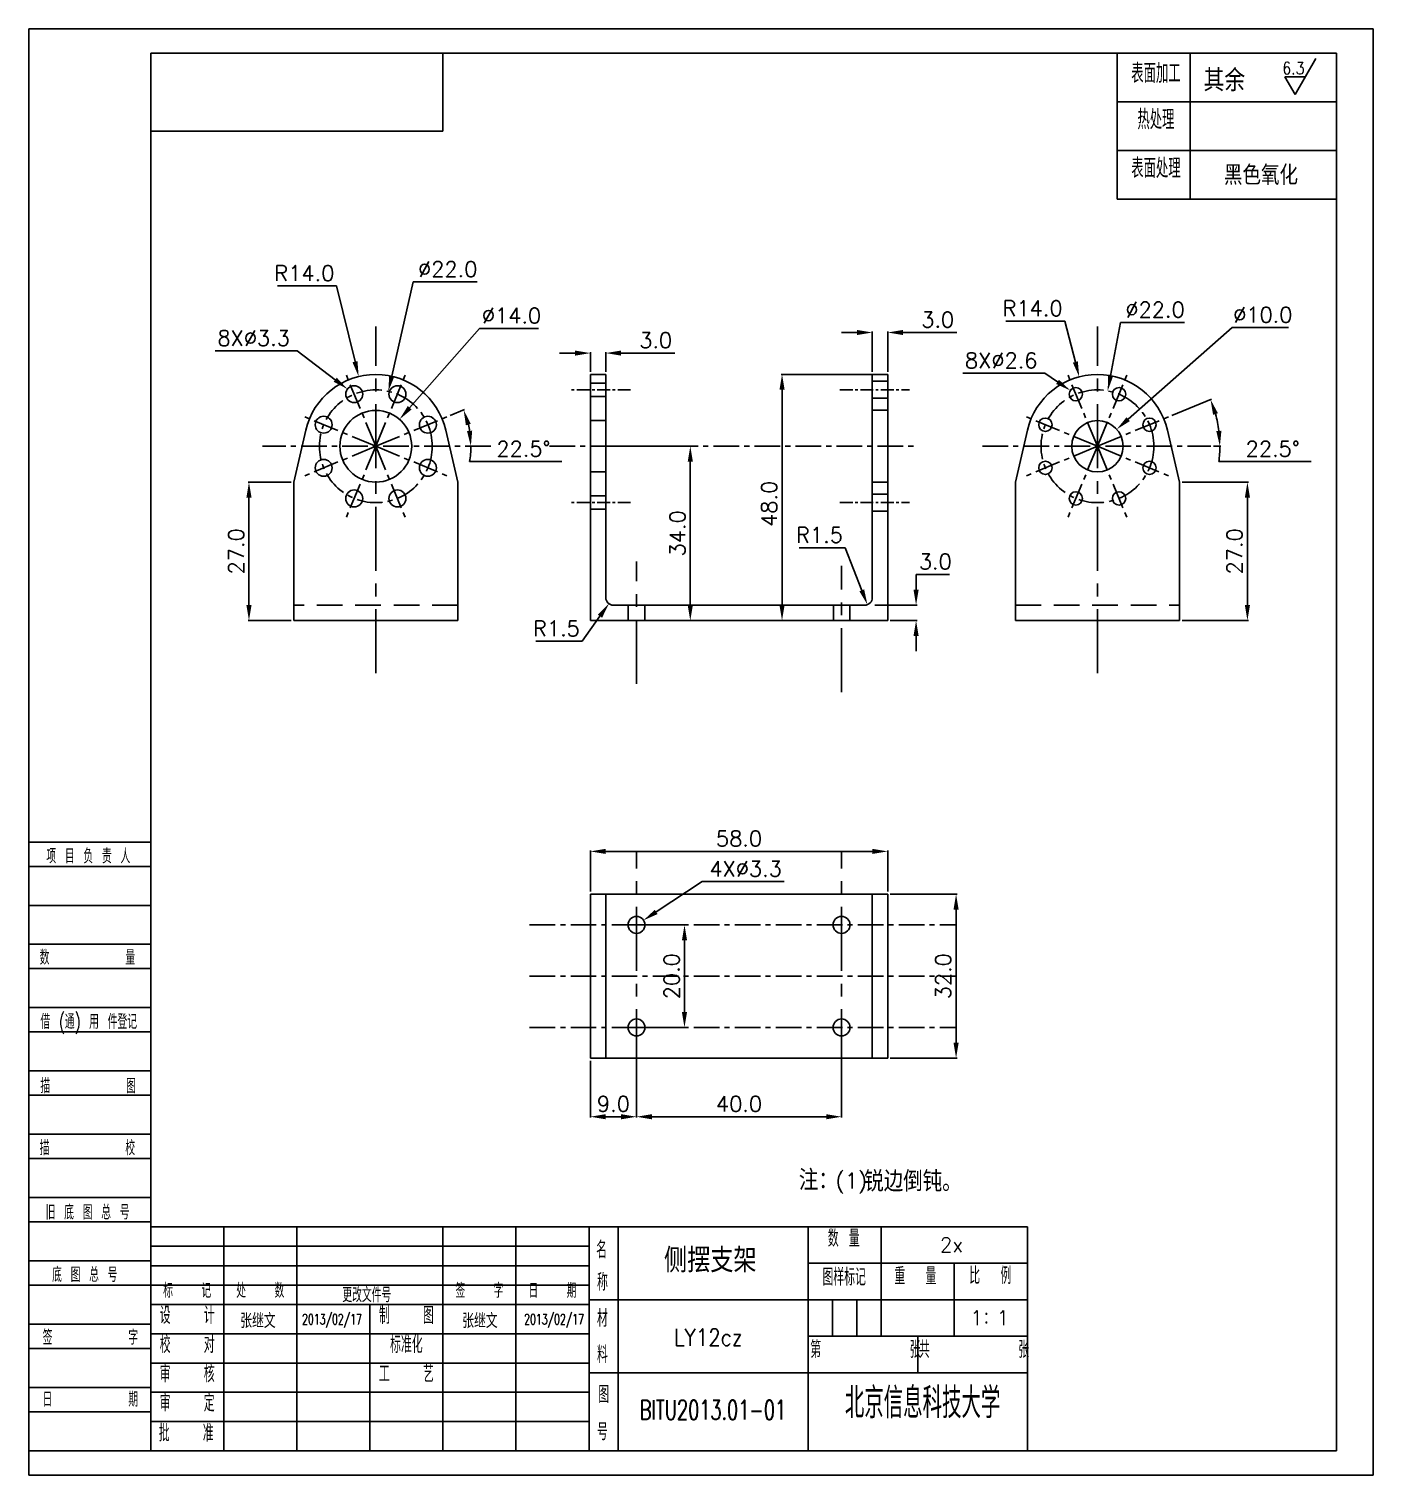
# Model space of a CAD drawing. Extents: x 2854 to 5858, y -1165 to 723.
# Drawn here: x 3763.9 to 4026.1, y -1165.2 to -883 of the extents above; entities that cross this region are included whole.
import ezdxf
from ezdxf.enums import TextEntityAlignment as Align

# ---------------------------------------------------------------- set-up
doc = ezdxf.new("R2010")
doc.units = 0
doc.header["$MEASUREMENT"] = 0
doc.linetypes.add('PF_CENTER', pattern=[2, 1.25, -0.25, 0.25, -0.25])
doc.linetypes.add('PF_DASHED', pattern=[0.75, 0.5, -0.25])
doc.layers.get('0').update_dxf_attribs({"linetype": 'CONTINUOUS'})
doc.layers.get('DEFPOINTS').update_dxf_attribs({"linetype": 'CONTINUOUS'})
for name, color, linetype in [('1', 1, 'CONTINUOUS'), ('SMPEN_CENTER', 4, 'PF_CENTER'), ('SMPEN_DASHED', 2, 'PF_DASHED'), ('SMPEN_DIM', 3, 'CONTINUOUS'), ('SMPEN_HATCH', 6, 'CONTINUOUS'), ('SMPEN_TEXT', 6, 'CONTINUOUS'), ('SMPEN_THICK', 7, 'CONTINUOUS')]:
    doc.layers.add(name, color=color, linetype=linetype)
doc.styles.get("Standard").update_dxf_attribs({"font": 'txt.shx', "bigfont": 'hshztxt.shx'})
doc.styles.add('STYLE1', font='complex.shx', dxfattribs={"bigfont": 'hzdx.shx'})
doc.dimstyles.get("Standard").update_dxf_attribs({"dimtxt": 3, "dimasz": 3, "dimexe": 0.18, "dimexo": 0.5, "dimgap": 1, "dimtad": 1, "dimtoh": 1, "dimdec": 1, "dimzin": 0, "dimdsep": 46, "dimtxsty": 'Standard', "dimcen": 0, "dimadec": 1, "dimazin": 0, "dimtfac": 1, "dimtdec": 1, "dimtofl": 0, "dimtmove": 0, "dimatfit": 3, "dimfxl": 0, "dimtolj": 1, "dimtzin": 0, "dimarcsym": 0})
doc.dimstyles.new('STANDARD$0', dxfattribs={"dimtxt": 3, "dimasz": 3, "dimexe": 0.18, "dimexo": 0.5, "dimgap": 1, "dimtad": 1, "dimtoh": 1, "dimdec": 1, "dimzin": 0, "dimdsep": 46, "dimtxsty": 'Standard', "dimcen": 0, "dimadec": 1, "dimazin": 0, "dimtfac": 1, "dimtdec": 1, "dimtofl": 0, "dimtmove": 0, "dimatfit": 3, "dimfxl": 0, "dimtolj": 1, "dimtzin": 0, "dimarcsym": 0})

# ---------------------------------------------------------------- blocks, each defined once
blk = doc.blocks.new('ADDBOX')
for p, q in [((0, 125), (0, 0)), ((0, 125), (25, 125)), ((25, 0), (25, 125))]:
    blk.add_line(p, q)
at = {"color": 1}
for p, q in [((0, 120), (25, 120)), ((0, 99), (25, 99)), ((0, 86), (25, 86)), ((0, 73), (25, 73)), ((0, 60), (25, 60)), ((0, 47), (25, 47)), ((0, 21), (25, 21)), ((0, 8), (25, 8))]:
    blk.add_line(p, q, dxfattribs=at)
for points in [[(0, 112), (25, 112)], [(0, 34), (25, 34)]]:
    blk.add_lwpolyline(points, dxfattribs=at)
for points in [[(0, 104), (25, 104)], [(0, 91), (25, 91)], [(0, 78), (25, 78)], [(0, 65), (25, 65)], [(0, 52), (25, 52)], [(0, 39), (25, 39)], [(0, 26), (25, 26)], [(0, 13), (25, 13)], [(0, 0), (25, 0)]]:
    blk.add_lwpolyline(points)
at = {"color": 1, "width": 0.67}
for s, p in [('项 目 负 责 人', (3.58, 120.61)), ('数        量', (2.2, 99.8)), ('借 (通) 用 件登记', (2.35, 86.62)), ('描        图', (2.35, 73.41)), ('描        校', (2.2, 60.68)), ('旧 底 图 总 号', (3.43, 47.48)), (' 底 图 总 号', (2.97, 34.66)), ('签        字', (2.82, 21.77)), ('日        期', (2.82, 9.04))]:
    blk.add_text(s, height=3, dxfattribs=at).set_placement(p)
at = {"color": 1, "ltscale": 20, "width": 0.67}
blk.add_attdef('PRJMANAGER', text='', height=3.5, dxfattribs=at).set_placement((1.5, 113), align=Align.BOTTOM_LEFT)
at = {"color": 1, "width": 0.67}
for tag, p in [('NUM', (1.5, 92)), ('DRAFTER', (1.5, 66)), ('DVERI', (1.5, 53)), ('OLDDRAWNO', (1.5, 40)), ('DRAWNO', (1.5, 27)), ('SIGNER', (1.5, 14)), ('DATE', (1.5, 1))]:
    blk.add_attdef(tag, text='', height=3.5, dxfattribs=at).set_placement(p, align=Align.BOTTOM_LEFT)
blk = doc.blocks.new('ADDBOX3')
at = {"layer": 'SMPEN_THICK', "ltscale": 8}
for p, q in [((-45, -30), (-45, 0)), ((-30, 0), (-30, -30)), ((-45, -10), (0, -10)), ((-45, -20), (0, -20)), ((0, -30), (-45, -30))]:
    blk.add_line(p, q, dxfattribs=at)
at = {"layer": 'SMPEN_TEXT', "ltscale": 8, "width": 0.667}
for s, p in [('表面加工', (-37.05, -7.32)), ('热处理', (-37.05, -16.82)), ('表面处理', (-37.05, -26.82))]:
    blk.add_text(s, height=4, dxfattribs=at).set_placement(p, align=Align.BOTTOM_CENTER)
at = {"layer": 'SMPEN_TEXT', "ltscale": 8}
for tag, p in [('HEATTREATMENT', (-15.54, -17.14)), ('SURFACETREATMENT', (-13.33, -26.97))]:
    blk.add_attdef(tag, text='', height=3.5, dxfattribs=at).set_placement(p, align=Align.BOTTOM_CENTER)
blk = doc.blocks.new('*D257')
at = {"layer": 'DEFPOINTS', "color": 0, "ltscale": 10}
for p in [(3931.46, -950.41), (3910.85, -998.43), (3931.46, -998.43)]:
    blk.add_point(p, dxfattribs=at)
at = {"layer": 'SMPEN_DIM', "color": 0, "lineweight": -2, "ltscale": 10}
for p, q in [((3930.96, -950.41), (3910.67, -950.41)), ((3910.85, -953.41), (3910.85, -995.43)), ((3930.96, -998.43), (3910.67, -998.43))]:
    blk.add_line(p, q, dxfattribs=at)
at = {"layer": 'SMPEN_DIM', "color": 0, "ltscale": 10}
for points in [[(3910.35, -953.41), (3911.35, -953.41), (3910.85, -950.41)], [(3910.35, -995.43), (3911.35, -995.43), (3910.85, -998.43)]]:
    blk.add_solid(points, dxfattribs=at)
at = {"layer": 'SMPEN_DIM', "color": 0, "ltscale": 10, "insert": (3908.35, -975.66), "char_height": 3, "attachment_point": 5, "rotation": 90}
blk.add_mtext('\\A1;48.0', dxfattribs=at)
blk = doc.blocks.new('*D258')
at = {"layer": 'DEFPOINTS', "color": 0, "ltscale": 10}
for p in [(3988.37, -971.43), (3988.37, -998.43), (4001.63, -998.43)]:
    blk.add_point(p, dxfattribs=at)
at = {"layer": 'SMPEN_DIM', "color": 0, "lineweight": -2, "ltscale": 10}
for p, q in [((3988.87, -971.43), (4001.81, -971.43)), ((4001.63, -974.43), (4001.63, -995.43)), ((3988.87, -998.43), (4001.81, -998.43))]:
    blk.add_line(p, q, dxfattribs=at)
at = {"layer": 'SMPEN_DIM', "color": 0, "ltscale": 10}
for points in [[(4001.13, -974.43), (4002.13, -974.43), (4001.63, -971.43)], [(4001.13, -995.43), (4002.13, -995.43), (4001.63, -998.43)]]:
    blk.add_solid(points, dxfattribs=at)
at = {"layer": 'SMPEN_DIM', "color": 0, "ltscale": 10, "insert": (3999.13, -984.93), "char_height": 3, "attachment_point": 5, "rotation": 90}
blk.add_mtext('\\A1;27.0', dxfattribs=at)
blk = doc.blocks.new('*D259')
at = {"layer": 'DEFPOINTS', "color": 0, "ltscale": 10}
for p in [(3976.12, -961.13), (3968.62, -967.74)]:
    blk.add_point(p, dxfattribs=at)
at = {"layer": 'SMPEN_DIM', "color": 0, "lineweight": -2, "ltscale": 10}
for p, q in [((3998.63, -941.28), (3978.37, -959.14)), ((4009.63, -941.28), (3998.63, -941.28))]:
    blk.add_line(p, q, dxfattribs=at)
at = {"layer": 'SMPEN_DIM', "color": 0, "ltscale": 10}
blk.add_solid([(3978.04, -958.77), (3978.7, -959.52), (3976.12, -961.13)], dxfattribs=at)
at = {"layer": 'SMPEN_DIM', "color": 0, "ltscale": 10, "insert": (4004.63, -938.78), "char_height": 3, "attachment_point": 5}
blk.add_mtext('\\A1;∅10.0', dxfattribs=at)
blk = doc.blocks.new('*D260')
at = {"layer": 'DEFPOINTS', "color": 0, "ltscale": 10}
for p in [(3986.4, -958.62), (3995.43, -958.25), (3949.93, -964.43), (3972.37, -964.43), (3994.5, -964.43)]:
    blk.add_point(p, dxfattribs=at)
at = {"layer": 'SMPEN_DIM', "color": 0, "lineweight": -2, "ltscale": 10}
for p, q in [((3986.87, -958.43), (3994.6, -955.23)), ((3995, -964.43), (3996.43, -964.43)), ((3996.06, -967.43), (4014.06, -967.43))]:
    blk.add_line(p, q, dxfattribs=at)
for start, end in [(7.2037, 15.2963), (352.7963, 0)]:
    blk.add_arc((3972.37, -964.43), 23.88, start, end, dxfattribs=at)
at = {"layer": 'SMPEN_DIM', "color": 0, "ltscale": 10}
for points in [[(3994.93, -958.3), (3995.87, -957.97), (3994.43, -955.3)], [(3996.56, -961.41), (3995.56, -961.47), (3996.25, -964.43)]]:
    blk.add_solid(points, dxfattribs=at)
at = {"layer": 'SMPEN_DIM', "color": 0, "ltscale": 10, "insert": (4006.56, -964.93), "char_height": 3, "attachment_point": 5}
blk.add_mtext('\\A1;22.5°', dxfattribs=at)
blk = doc.blocks.new('*D261')
at = {"layer": 'DEFPOINTS', "color": 0, "ltscale": 10}
for p in [(3974.38, -953.62), (3970.36, -975.25)]:
    blk.add_point(p, dxfattribs=at)
at = {"layer": 'SMPEN_DIM', "color": 0, "lineweight": -2, "ltscale": 10}
for p, q in [((3976.86, -940.28), (3974.93, -950.67)), ((3989.36, -940.28), (3976.86, -940.28))]:
    blk.add_line(p, q, dxfattribs=at)
at = {"layer": 'SMPEN_DIM', "color": 0, "ltscale": 10}
blk.add_solid([(3974.44, -950.58), (3975.42, -950.76), (3974.38, -953.62)], dxfattribs=at)
at = {"layer": 'SMPEN_DIM', "color": 0, "ltscale": 10, "insert": (3983.61, -937.78), "char_height": 3, "attachment_point": 5}
blk.add_mtext('\\A1;∅22.0', dxfattribs=at)
blk = doc.blocks.new('*D262')
at = {"layer": 'DEFPOINTS', "color": 0, "ltscale": 10}
for p in [(3836.23, -959.18), (3826.98, -969.69)]:
    blk.add_point(p, dxfattribs=at)
at = {"layer": 'SMPEN_DIM', "color": 0, "lineweight": -2, "ltscale": 10}
for p, q in [((3851.83, -941.44), (3838.21, -956.92)), ((3863.33, -941.44), (3851.83, -941.44))]:
    blk.add_line(p, q, dxfattribs=at)
at = {"layer": 'SMPEN_DIM', "color": 0, "ltscale": 10}
blk.add_solid([(3837.84, -956.59), (3838.59, -957.25), (3836.23, -959.18)], dxfattribs=at)
at = {"layer": 'SMPEN_DIM', "color": 0, "ltscale": 10, "insert": (3858.08, -938.94), "char_height": 3, "attachment_point": 5}
blk.add_mtext('\\A1;∅14.0', dxfattribs=at)
blk = doc.blocks.new('*D263')
at = {"layer": 'DEFPOINTS', "color": 0, "ltscale": 10}
for p in [(3826.08, -953.27), (3828.71, -955.27)]:
    blk.add_point(p, dxfattribs=at)
at = {"layer": 'SMPEN_DIM', "color": 0, "lineweight": -2, "ltscale": 10}
for p, q in [((3800.29, -945.82), (3816.29, -945.82)), ((3816.29, -945.82), (3823.7, -951.46))]:
    blk.add_line(p, q, dxfattribs=at)
at = {"layer": 'SMPEN_DIM', "color": 0, "ltscale": 10}
blk.add_solid([(3824, -951.06), (3823.39, -951.85), (3826.08, -953.27)], dxfattribs=at)
at = {"layer": 'SMPEN_DIM', "color": 0, "ltscale": 10, "insert": (3807.79, -943.32), "char_height": 3, "attachment_point": 5}
blk.add_mtext('\\A1;8X%%c3.3', dxfattribs=at)
blk = doc.blocks.new('*D264')
at = {"layer": 'DEFPOINTS', "color": 0, "ltscale": 10}
for p in [(3834.05, -953.71), (3829.17, -975.16)]:
    blk.add_point(p, dxfattribs=at)
at = {"layer": 'SMPEN_DIM', "color": 0, "lineweight": -2, "ltscale": 10}
for p, q in [((3838.89, -932.37), (3834.71, -950.78)), ((3851.39, -932.37), (3838.89, -932.37))]:
    blk.add_line(p, q, dxfattribs=at)
at = {"layer": 'SMPEN_DIM', "color": 0, "ltscale": 10}
blk.add_solid([(3834.22, -950.67), (3835.2, -950.89), (3834.05, -953.71)], dxfattribs=at)
at = {"layer": 'SMPEN_DIM', "color": 0, "ltscale": 10, "insert": (3845.64, -929.87), "char_height": 3, "attachment_point": 5}
blk.add_mtext('\\A1;∅22.0', dxfattribs=at)
blk = doc.blocks.new('*D265')
at = {"layer": 'DEFPOINTS', "color": 0, "ltscale": 10}
for p in [(3876.46, -964.41), (3883.06, -998.43), (3892.95, -998.43)]:
    blk.add_point(p, dxfattribs=at)
at = {"layer": 'SMPEN_DIM', "color": 0, "lineweight": -2, "ltscale": 10}
for p, q in [((3876.96, -964.41), (3893.13, -964.41)), ((3892.95, -967.41), (3892.95, -995.43)), ((3883.56, -998.43), (3893.13, -998.43))]:
    blk.add_line(p, q, dxfattribs=at)
at = {"layer": 'SMPEN_DIM', "color": 0, "ltscale": 10}
for points in [[(3892.45, -967.41), (3893.45, -967.41), (3892.95, -964.41)], [(3892.45, -995.43), (3893.45, -995.43), (3892.95, -998.43)]]:
    blk.add_solid(points, dxfattribs=at)
at = {"layer": 'SMPEN_DIM', "color": 0, "ltscale": 10, "insert": (3890.45, -981.42), "char_height": 3, "attachment_point": 5, "rotation": 90}
blk.add_mtext('\\A1;34.0', dxfattribs=at)
blk = doc.blocks.new('*D266')
at = {"layer": 'DEFPOINTS', "color": 0, "ltscale": 10}
for p in [(3845.64, -958.62), (3849.52, -959.63), (3809.48, -964.43), (3831.61, -964.43), (3854.04, -964.43)]:
    blk.add_point(p, dxfattribs=at)
at = {"layer": 'SMPEN_DIM', "color": 0, "lineweight": -2, "ltscale": 10}
for p, q in [((3846.1, -958.43), (3848.91, -957.27)), ((3849.91, -967.42), (3867.91, -967.42))]:
    blk.add_line(p, q, dxfattribs=at)
for start, end in [(9.2792, 13.2208), (350.7208, 0)]:
    blk.add_arc((3831.61, -964.43), 18.54, start, end, dxfattribs=at)
at = {"layer": 'SMPEN_DIM', "color": 0, "ltscale": 10}
for points in [[(3849.18, -960.35), (3850.14, -960.04), (3848.74, -957.34)], [(3850.41, -961.4), (3849.41, -961.48), (3850.15, -964.43)]]:
    blk.add_solid(points, dxfattribs=at)
at = {"layer": 'SMPEN_DIM', "color": 0, "ltscale": 10, "insert": (3860.41, -964.92), "char_height": 3, "attachment_point": 5}
blk.add_mtext('\\A1;22.5°', dxfattribs=at)
blk = doc.blocks.new('*D267')
at = {"layer": 'DEFPOINTS', "color": 0, "ltscale": 10}
for p in [(3876.46, -946.25), (3873.46, -950.41), (3876.46, -950.41)]:
    blk.add_point(p, dxfattribs=at)
at = {"layer": 'SMPEN_DIM', "color": 0, "lineweight": -2, "ltscale": 10}
for p, q in [((3870.46, -946.25), (3867.46, -946.25)), ((3873.46, -949.91), (3873.46, -946.07)), ((3876.46, -949.91), (3876.46, -946.07)), ((3879.46, -946.25), (3889.96, -946.25))]:
    blk.add_line(p, q, dxfattribs=at)
at = {"layer": 'SMPEN_DIM', "color": 0, "ltscale": 10}
for points in [[(3870.46, -945.75), (3870.46, -946.75), (3873.46, -946.25)], [(3879.46, -945.75), (3879.46, -946.75), (3876.46, -946.25)]]:
    blk.add_solid(points, dxfattribs=at)
at = {"layer": 'SMPEN_DIM', "color": 0, "ltscale": 10, "insert": (3886.21, -943.75), "char_height": 3, "attachment_point": 5}
blk.add_mtext('\\A1;3.0', dxfattribs=at)
blk = doc.blocks.new('*D268')
at = {"layer": 'DEFPOINTS', "color": 0, "ltscale": 10}
for p in [(3931.46, -942.23), (3928.46, -950.41), (3931.46, -950.41)]:
    blk.add_point(p, dxfattribs=at)
at = {"layer": 'SMPEN_DIM', "color": 0, "lineweight": -2, "ltscale": 10}
for p, q in [((3925.46, -942.23), (3922.46, -942.23)), ((3928.46, -949.91), (3928.46, -942.05)), ((3931.46, -949.91), (3931.46, -942.05)), ((3934.46, -942.23), (3944.96, -942.23))]:
    blk.add_line(p, q, dxfattribs=at)
at = {"layer": 'SMPEN_DIM', "color": 0, "ltscale": 10}
for points in [[(3925.46, -941.73), (3925.46, -942.73), (3928.46, -942.23)], [(3934.46, -941.73), (3934.46, -942.73), (3931.46, -942.23)]]:
    blk.add_solid(points, dxfattribs=at)
at = {"layer": 'SMPEN_DIM', "color": 0, "ltscale": 10, "insert": (3941.21, -939.73), "char_height": 3, "attachment_point": 5}
blk.add_mtext('\\A1;3.0', dxfattribs=at)
blk = doc.blocks.new('*D269')
at = {"layer": 'DEFPOINTS', "color": 0, "ltscale": 10}
for p in [(3928.46, -995.43), (3937, -995.43), (3931.46, -998.43)]:
    blk.add_point(p, dxfattribs=at)
at = {"layer": 'SMPEN_DIM', "color": 0, "lineweight": -2, "ltscale": 10}
for p, q in [((3937, -992.43), (3937, -989.43)), ((3937, -989.43), (3943.5, -989.43)), ((3928.96, -995.43), (3937.18, -995.43)), ((3931.96, -998.43), (3937.18, -998.43)), ((3937, -1001.43), (3937, -1004.43))]:
    blk.add_line(p, q, dxfattribs=at)
at = {"layer": 'SMPEN_DIM', "color": 0, "ltscale": 10}
for points in [[(3936.5, -992.43), (3937.5, -992.43), (3937, -995.43)], [(3936.5, -1001.43), (3937.5, -1001.43), (3937, -998.43)]]:
    blk.add_solid(points, dxfattribs=at)
at = {"layer": 'SMPEN_DIM', "color": 0, "ltscale": 10, "insert": (3940.75, -986.93), "char_height": 3, "attachment_point": 5}
blk.add_mtext('\\A1;3.0', dxfattribs=at)
blk = doc.blocks.new('*D471')
at = {"layer": 'DEFPOINTS', "color": 0, "ltscale": 10}
for p in [(3967.08, -953.54), (3969.24, -955)]:
    blk.add_point(p, dxfattribs=at)
at = {"layer": 'SMPEN_DIM', "color": 0, "lineweight": -2, "ltscale": 10}
for p, q in [((3946.11, -950.19), (3962.11, -950.19)), ((3962.11, -950.19), (3964.59, -951.87))]:
    blk.add_line(p, q, dxfattribs=at)
at = {"layer": 'SMPEN_DIM', "color": 0, "ltscale": 10}
blk.add_solid([(3964.87, -951.45), (3964.31, -952.28), (3967.08, -953.54)], dxfattribs=at)
at = {"layer": 'SMPEN_DIM', "color": 0, "ltscale": 10, "insert": (3953.61, -947.69), "char_height": 3, "attachment_point": 5}
blk.add_mtext('\\A1;8X∅2.6', dxfattribs=at)
blk = doc.blocks.new('*D699')
at = {"layer": 'DEFPOINTS', "color": 0, "ltscale": 10}
for p in [(3882.46, -1077.82), (3873.46, -1083.82), (3882.46, -1095.24)]:
    blk.add_point(p, dxfattribs=at)
at = {"layer": 'SMPEN_DIM', "color": 0, "lineweight": -2, "ltscale": 10}
for p, q in [((3882.46, -1078.32), (3882.46, -1095.42)), ((3873.46, -1084.32), (3873.46, -1095.42)), ((3876.46, -1095.24), (3879.46, -1095.24))]:
    blk.add_line(p, q, dxfattribs=at)
at = {"layer": 'SMPEN_DIM', "color": 0, "ltscale": 10}
for points in [[(3876.46, -1094.74), (3876.46, -1095.74), (3873.46, -1095.24)], [(3879.46, -1094.74), (3879.46, -1095.74), (3882.46, -1095.24)]]:
    blk.add_solid(points, dxfattribs=at)
at = {"layer": 'SMPEN_DIM', "color": 0, "ltscale": 10, "insert": (3877.96, -1092.74), "char_height": 3, "attachment_point": 5}
blk.add_mtext('\\A1;9.0', dxfattribs=at)
blk = doc.blocks.new('*D700')
at = {"layer": 'DEFPOINTS', "color": 0, "ltscale": 10}
for p in [(3883.79, -1056.94), (3881.12, -1058.7)]:
    blk.add_point(p, dxfattribs=at)
at = {"layer": 'SMPEN_DIM', "color": 0, "lineweight": -2, "ltscale": 10}
for p, q in [((3895.26, -1049.37), (3886.3, -1055.29)), ((3911.26, -1049.37), (3895.26, -1049.37))]:
    blk.add_line(p, q, dxfattribs=at)
at = {"layer": 'SMPEN_DIM', "color": 0, "ltscale": 10}
blk.add_solid([(3886.02, -1054.87), (3886.57, -1055.7), (3883.79, -1056.94)], dxfattribs=at)
at = {"layer": 'SMPEN_DIM', "color": 0, "ltscale": 10, "insert": (3903.76, -1046.87), "char_height": 3, "attachment_point": 5}
blk.add_mtext('\\A1;4X%%c3.3', dxfattribs=at)
blk = doc.blocks.new('*D701')
at = {"layer": 'DEFPOINTS', "color": 0, "ltscale": 10}
for p in [(3882.46, -1077.82), (3922.46, -1077.82), (3922.46, -1095.24)]:
    blk.add_point(p, dxfattribs=at)
at = {"layer": 'SMPEN_DIM', "color": 0, "lineweight": -2, "ltscale": 10}
for p, q in [((3882.46, -1078.32), (3882.46, -1095.42)), ((3922.46, -1078.32), (3922.46, -1095.42)), ((3885.46, -1095.24), (3919.46, -1095.24))]:
    blk.add_line(p, q, dxfattribs=at)
at = {"layer": 'SMPEN_DIM', "color": 0, "ltscale": 10}
for points in [[(3885.46, -1094.74), (3885.46, -1095.74), (3882.46, -1095.24)], [(3919.46, -1094.74), (3919.46, -1095.74), (3922.46, -1095.24)]]:
    blk.add_solid(points, dxfattribs=at)
at = {"layer": 'SMPEN_DIM', "color": 0, "ltscale": 10, "insert": (3902.46, -1092.74), "char_height": 3, "attachment_point": 5}
blk.add_mtext('\\A1;40.0', dxfattribs=at)
blk = doc.blocks.new('*D702')
at = {"layer": 'DEFPOINTS', "color": 0, "ltscale": 10}
for p in [(3881.46, -1057.82), (3881.46, -1077.82), (3891.82, -1077.82)]:
    blk.add_point(p, dxfattribs=at)
at = {"layer": 'SMPEN_DIM', "color": 0, "lineweight": -2, "ltscale": 10}
for p, q in [((3881.96, -1057.82), (3892, -1057.82)), ((3891.82, -1060.82), (3891.82, -1074.82)), ((3881.96, -1077.82), (3892, -1077.82))]:
    blk.add_line(p, q, dxfattribs=at)
at = {"layer": 'SMPEN_DIM', "color": 0, "ltscale": 10}
for points in [[(3891.32, -1060.82), (3892.32, -1060.82), (3891.82, -1057.82)], [(3891.32, -1074.82), (3892.32, -1074.82), (3891.82, -1077.82)]]:
    blk.add_solid(points, dxfattribs=at)
at = {"layer": 'SMPEN_DIM', "color": 0, "ltscale": 10, "insert": (3889.32, -1067.82), "char_height": 3, "attachment_point": 5, "rotation": 90}
blk.add_mtext('\\A1;20.0', dxfattribs=at)
blk = doc.blocks.new('*D703')
at = {"layer": 'DEFPOINTS', "color": 0, "ltscale": 10}
for p in [(3931.46, -1051.82), (3931.46, -1083.82), (3944.8, -1083.82)]:
    blk.add_point(p, dxfattribs=at)
at = {"layer": 'SMPEN_DIM', "color": 0, "lineweight": -2, "ltscale": 10}
for p, q in [((3931.96, -1051.82), (3944.98, -1051.82)), ((3944.8, -1054.82), (3944.8, -1080.82)), ((3931.96, -1083.82), (3944.98, -1083.82))]:
    blk.add_line(p, q, dxfattribs=at)
at = {"layer": 'SMPEN_DIM', "color": 0, "ltscale": 10}
for points in [[(3944.3, -1054.82), (3945.3, -1054.82), (3944.8, -1051.82)], [(3944.3, -1080.82), (3945.3, -1080.82), (3944.8, -1083.82)]]:
    blk.add_solid(points, dxfattribs=at)
at = {"layer": 'SMPEN_DIM', "color": 0, "ltscale": 10, "insert": (3942.3, -1067.82), "char_height": 3, "attachment_point": 5, "rotation": 90}
blk.add_mtext('\\A1;32.0', dxfattribs=at)
blk = doc.blocks.new('*D704')
at = {"layer": 'DEFPOINTS', "color": 0, "ltscale": 10}
for p in [(3931.46, -1043.47), (3873.46, -1051.82), (3931.46, -1051.82)]:
    blk.add_point(p, dxfattribs=at)
at = {"layer": 'SMPEN_DIM', "color": 0, "lineweight": -2, "ltscale": 10}
for p, q in [((3873.46, -1051.32), (3873.46, -1043.29)), ((3876.46, -1043.47), (3928.46, -1043.47)), ((3931.46, -1051.32), (3931.46, -1043.29))]:
    blk.add_line(p, q, dxfattribs=at)
at = {"layer": 'SMPEN_DIM', "color": 0, "ltscale": 10}
for points in [[(3876.46, -1042.97), (3876.46, -1043.97), (3873.46, -1043.47)], [(3928.46, -1042.97), (3928.46, -1043.97), (3931.46, -1043.47)]]:
    blk.add_solid(points, dxfattribs=at)
at = {"layer": 'SMPEN_DIM', "color": 0, "ltscale": 10, "insert": (3902.46, -1040.97), "char_height": 3, "attachment_point": 5}
blk.add_mtext('\\A1;58.0', dxfattribs=at)
blk = doc.blocks.new('*D750')
at = {"layer": 'DEFPOINTS', "color": 0, "ltscale": 10}
for p in [(3968.82, -950.89), (3972.37, -964.43)]:
    blk.add_point(p, dxfattribs=at)
at = {"layer": 'SMPEN_DIM', "color": 0, "lineweight": -2, "ltscale": 10}
for p, q in [((3954.48, -940.02), (3965.98, -940.02)), ((3965.98, -940.02), (3968.06, -947.99))]:
    blk.add_line(p, q, dxfattribs=at)
at = {"layer": 'SMPEN_DIM', "color": 0, "ltscale": 10}
blk.add_solid([(3968.55, -947.86), (3967.58, -948.11), (3968.82, -950.89)], dxfattribs=at)
at = {"layer": 'SMPEN_DIM', "color": 0, "ltscale": 10, "insert": (3959.73, -937.52), "char_height": 3, "attachment_point": 5}
blk.add_mtext('\\A1;R14.0', dxfattribs=at)
blk = doc.blocks.new('*D751')
at = {"layer": 'DEFPOINTS', "color": 0, "ltscale": 10}
for p in [(3828.27, -950.84), (3831.61, -964.43)]:
    blk.add_point(p, dxfattribs=at)
at = {"layer": 'SMPEN_DIM', "color": 0, "lineweight": -2, "ltscale": 10}
for p, q in [((3812.42, -933.16), (3823.92, -933.16)), ((3823.92, -933.16), (3827.55, -947.92))]:
    blk.add_line(p, q, dxfattribs=at)
at = {"layer": 'SMPEN_DIM', "color": 0, "ltscale": 10}
blk.add_solid([(3828.03, -947.81), (3827.06, -948.04), (3828.27, -950.84)], dxfattribs=at)
at = {"layer": 'SMPEN_DIM', "color": 0, "ltscale": 10, "insert": (3817.67, -930.66), "char_height": 3, "attachment_point": 5}
blk.add_mtext('\\A1;R14.0', dxfattribs=at)
blk = doc.blocks.new('*D752')
at = {"layer": 'DEFPOINTS', "color": 0, "ltscale": 10}
for p in [(3815.61, -971.43), (3806.87, -998.43), (3815.61, -998.43)]:
    blk.add_point(p, dxfattribs=at)
at = {"layer": 'SMPEN_DIM', "color": 0, "lineweight": -2, "ltscale": 10}
for p, q in [((3815.11, -971.43), (3806.69, -971.43)), ((3806.87, -974.43), (3806.87, -995.43)), ((3815.11, -998.43), (3806.69, -998.43))]:
    blk.add_line(p, q, dxfattribs=at)
at = {"layer": 'SMPEN_DIM', "color": 0, "ltscale": 10}
for points in [[(3806.37, -974.43), (3807.37, -974.43), (3806.87, -971.43)], [(3806.37, -995.43), (3807.37, -995.43), (3806.87, -998.43)]]:
    blk.add_solid(points, dxfattribs=at)
at = {"layer": 'SMPEN_DIM', "color": 0, "ltscale": 10, "insert": (3804.37, -984.93), "char_height": 3, "attachment_point": 5, "rotation": 90}
blk.add_mtext('\\A1;27.0', dxfattribs=at)
blk = doc.blocks.new('*D756')
at = {"layer": 'DEFPOINTS', "color": 0, "ltscale": 10}
for p in [(3877.08, -995.15), (3877.96, -993.93)]:
    blk.add_point(p, dxfattribs=at)
at = {"layer": 'SMPEN_DIM', "color": 0, "lineweight": -2, "ltscale": 10}
for p, q in [((3871.85, -1002.47), (3875.34, -997.59)), ((3862.85, -1002.47), (3871.85, -1002.47))]:
    blk.add_line(p, q, dxfattribs=at)
at = {"layer": 'SMPEN_DIM', "color": 0, "ltscale": 10}
blk.add_solid([(3874.93, -997.3), (3875.75, -997.88), (3877.08, -995.15)], dxfattribs=at)
at = {"layer": 'SMPEN_DIM', "color": 0, "ltscale": 10, "insert": (3866.85, -999.97), "char_height": 3, "attachment_point": 5}
blk.add_mtext('\\A1;R1.5', dxfattribs=at)
blk = doc.blocks.new('*D757')
at = {"layer": 'DEFPOINTS', "color": 0, "ltscale": 10}
for p in [(3926.96, -993.93), (3927.5, -995.33)]:
    blk.add_point(p, dxfattribs=at)
at = {"layer": 'SMPEN_DIM', "color": 0, "lineweight": -2, "ltscale": 10}
for p, q in [((3914.16, -984.24), (3923.16, -984.24)), ((3923.16, -984.24), (3926.41, -992.54))]:
    blk.add_line(p, q, dxfattribs=at)
at = {"layer": 'SMPEN_DIM', "color": 0, "ltscale": 10}
blk.add_solid([(3926.87, -992.35), (3925.94, -992.72), (3927.5, -995.33)], dxfattribs=at)
at = {"layer": 'SMPEN_DIM', "color": 0, "ltscale": 10, "insert": (3918.16, -981.74), "char_height": 3, "attachment_point": 5}
blk.add_mtext('\\A1;R1.5', dxfattribs=at)

msp = doc.modelspace()

# ---------------------------------------------------------------- linework, layer by layer
at = {"linetype": 'Continuous'}
for p, q in [((3787.7, -1160.4), (3787.7, -887.75)), ((4018.98, -1160.4), (4018.98, -887.75))]:
    msp.add_line(p, q, dxfattribs=at)
for p, q in [((3787.7, -887.75), (4018.98, -887.75)), ((3873.46, -950.41), (3876.46, -950.41)), ((3873.46, -950.41), (3875.46, -950.41)), ((3873.46, -950.41), (3873.46, -993.41)), ((3928.46, -957.41), (3930.46, -957.41)), ((3928.46, -957.41), (3931.46, -957.41)), ((3874.96, -959.41), (3876.46, -959.41)), ((3874.96, -959.41), (3875.46, -959.41)), ((3874.96, -969.41), (3875.46, -969.41)), ((3874.96, -969.41), (3875.46, -969.41)), ((3928.46, -971.41), (3930.46, -971.41)), ((3928.46, -971.41), (3931.46, -971.41)), ((3928.46, -978.41), (3928.46, -993.93)), ((3787.7, -1160.4), (4018.98, -1160.4))]:
    msp.add_line(p, q)
at = {"ltscale": 10}
for p, q in [((3876.46, -950.41), (3873.46, -950.41)), ((3876.46, -973.91), (3876.46, -950.41)), ((3876.46, -959.41), (3876.46, -954.91)), ((3815.61, -971.43), (3817.97, -961.26)), ((3847.61, -971.43), (3845.24, -961.26)), ((3873.46, -959.41), (3876.46, -959.41)), ((3956.37, -971.43), (3958.73, -961.26)), ((3988.37, -971.43), (3986.01, -961.26)), ((3876.46, -969.41), (3873.46, -969.41)), ((3815.61, -971.43), (3815.61, -998.43)), ((3847.61, -971.43), (3847.61, -998.43)), ((3956.37, -971.43), (3956.37, -998.43)), ((3988.37, -971.43), (3988.37, -998.43)), ((3876.46, -973.91), (3876.46, -993.93)), ((3873.46, -998.43), (3873.46, -976.91)), ((3880.86, -998.43), (3880.86, -995.43)), ((3884.06, -998.43), (3884.06, -995.43)), ((3920.86, -998.43), (3920.86, -995.43)), ((3924.06, -998.43), (3924.06, -995.43)), ((3847.61, -998.43), (3815.61, -998.43)), ((3956.37, -998.43), (3988.37, -998.43)), ((3873.46, -1051.82), (3931.46, -1051.82)), ((3873.46, -1051.82), (3873.46, -1083.82)), ((3876.46, -1051.82), (3876.46, -1083.82)), ((3928.46, -1051.82), (3928.46, -1083.82)), ((3931.46, -1051.82), (3931.46, -1083.82)), ((3873.46, -1083.82), (3931.46, -1083.82)), ((3958.7, -1116.7), (3958.7, -1160.4))]:
    msp.add_line(p, q, dxfattribs=at)
at = {"ltscale": 4}
for p, q in [((3928.46, -950.41), (3931.46, -950.41)), ((3873.46, -959.41), (3874.96, -959.41)), ((3873.46, -969.41), (3876.46, -969.41))]:
    msp.add_line(p, q, dxfattribs=at)
at = {"ltscale": 2}
for p, q in [((3928.46, -950.41), (3928.46, -978.41)), ((3931.46, -998.43), (3931.46, -950.41)), ((3876.46, -952.11), (3873.46, -952.11)), ((3931.46, -951.76), (3928.46, -951.76)), ((3876.46, -954.71), (3873.46, -954.71)), ((3931.46, -955.06), (3928.46, -955.06)), ((3876.46, -974.11), (3873.46, -974.11)), ((3931.46, -973.76), (3928.46, -973.76)), ((3876.46, -976.71), (3873.46, -976.71)), ((3928.46, -976.91), (3928.46, -978.41)), ((3931.46, -977.06), (3928.46, -977.06))]:
    msp.add_line(p, q, dxfattribs=at)
at = {"color": 7}
for p, q in [((3787.7, -1160.4), (3787.7, -1116.7)), ((3787.7, -1116.7), (3958.7, -1116.7)), ((3787.7, -1116.7), (3958.7, -1116.7)), ((3873.2, -1160.4), (3873.2, -1116.7)), ((3915.95, -1160.4), (3915.95, -1116.7)), ((3873.2, -1130.95), (3958.7, -1130.95)), ((3787.7, -1131.9), (3873.2, -1131.9)), ((3873.2, -1145.2), (3958.7, -1145.2))]:
    msp.add_line(p, q, dxfattribs=at)
at = {"color": 6}
for p, q in [((3801.95, -1160.4), (3801.95, -1116.7)), ((3816.2, -1160.4), (3816.2, -1116.7)), ((3844.7, -1160.4), (3844.7, -1116.7)), ((3858.95, -1160.4), (3858.95, -1116.7)), ((3878.9, -1160.4), (3878.9, -1116.7)), ((3930.2, -1116.7), (3930.2, -1138.08)), ((3787.7, -1120.5), (3873.2, -1120.5)), ((3787.7, -1124.3), (3873.2, -1124.3)), ((3944.45, -1123.83), (3944.45, -1138.08)), ((3787.7, -1128.1), (3873.2, -1128.1)), ((3920.7, -1130.95), (3920.7, -1138.08)), ((3925.45, -1130.95), (3925.45, -1138.08)), ((3830.45, -1160.4), (3830.45, -1131.9)), ((3787.7, -1137.6), (3873.2, -1137.6)), ((3937.32, -1138.08), (3937.32, -1145.2)), ((3787.7, -1143.3), (3873.2, -1143.3)), ((3787.7, -1149), (3873.2, -1149)), ((3787.7, -1154.7), (3873.2, -1154.7))]:
    msp.add_line(p, q, dxfattribs=at)
at = {"ltscale": 10}
for centre, radius in [((3827.4, -954.27), 1.65), ((3835.82, -954.27), 1.65), ((3968.16, -954.27), 1.3), ((3976.58, -954.27), 1.3), ((3821.44, -960.22), 1.65), ((3841.77, -960.22), 1.65), ((3962.21, -960.22), 1.3), ((3982.53, -960.22), 1.3), ((3821.44, -968.64), 1.65), ((3841.77, -968.64), 1.65), ((3962.21, -968.64), 1.3), ((3982.53, -968.64), 1.3), ((3827.4, -974.6), 1.65), ((3835.82, -974.6), 1.65), ((3968.16, -974.6), 1.3), ((3976.58, -974.6), 1.3), ((3882.46, -1057.82), 1.65), ((3922.46, -1057.82), 1.65), ((3882.46, -1077.82), 1.65), ((3922.46, -1077.82), 1.65)]:
    msp.add_circle(centre, radius, dxfattribs=at)
for centre in [(3831.61, -964.43), (3972.37, -964.43)]:
    msp.add_arc(centre, 14, 13.0838, 166.9162, dxfattribs=at)
for centre, start, end in [((3877.96, -993.93), 180, 270), ((3926.96, -993.93), 270, 0)]:
    msp.add_arc(centre, 1.5, start, end)
at = {"layer": '1', "ltscale": 10}
msp.add_line((3763.95, -883), (3763.95, -1165.15), dxfattribs=at)
at = {"layer": 'SMPEN_CENTER', "ltscale": 10}
for p, q in [((3831.61, -1008.73), (3831.61, -941.07)), ((3972.37, -1008.73), (3972.37, -941.07)), ((3882.46, -1010.78), (3882.46, -986.94)), ((3922.46, -1012.4), (3922.46, -987.77)), ((3882.46, -1086.78), (3882.46, -1043.65)), ((3922.46, -1086.78), (3922.46, -1043.65))]:
    msp.add_line(p, q, dxfattribs=at)
at = {"layer": 'SMPEN_CENTER', "ltscale": 4}
for p, q in [((3831.61, -964.43), (3825.79, -950.4)), ((3831.61, -964.43), (3837.42, -950.4)), ((3972.37, -964.43), (3966.56, -950.4)), ((3972.37, -964.43), (3978.18, -950.4)), ((3831.61, -964.43), (3836.58, -952.43)), ((3972.37, -964.43), (3967.4, -952.43)), ((3831.61, -964.43), (3817.57, -958.62)), ((3831.61, -964.43), (3845.64, -958.62)), ((3972.37, -964.43), (3958.34, -958.62)), ((3972.37, -964.43), (3986.4, -958.62)), ((3831.61, -964.43), (3819.6, -959.46)), ((3972.37, -964.43), (3984.38, -959.46)), ((3854.04, -964.43), (3809.48, -964.43)), ((3831.61, -964.43), (3817.57, -970.25)), ((3831.61, -964.43), (3825.79, -978.47)), ((3831.61, -964.43), (3826.63, -976.44)), ((3831.61, -964.43), (3845.64, -970.25)), ((3831.61, -964.43), (3837.42, -978.47)), ((3831.61, -964.43), (3843.61, -969.41)), ((3865.47, -964.41), (3936.82, -964.41)), ((3949.93, -964.43), (3994.5, -964.43)), ((3972.37, -964.43), (3958.34, -970.25)), ((3972.37, -964.43), (3960.36, -969.41)), ((3972.37, -964.43), (3966.56, -978.47)), ((3972.37, -964.43), (3977.34, -976.44)), ((3972.37, -964.43), (3986.4, -970.25)), ((3972.37, -964.43), (3978.18, -978.47)), ((3861.62, -1057.82), (3944.8, -1057.82)), ((3861.62, -1067.82), (3944.8, -1067.82)), ((3861.62, -1077.82), (3944.8, -1077.82))]:
    msp.add_line(p, q, dxfattribs=at)
at = {"layer": 'SMPEN_CENTER', "ltscale": 2}
for p, q in [((3881.3, -953.41), (3869.57, -953.41)), ((3922.13, -953.41), (3935.73, -953.41)), ((3881.3, -975.41), (3869.57, -975.41)), ((3922.13, -975.41), (3935.73, -975.41))]:
    msp.add_line(p, q, dxfattribs=at)
at = {"layer": 'SMPEN_CENTER', "ltscale": 4}
for centre in [(3831.61, -964.43), (3831.61, -964.43), (3972.37, -964.43), (3972.37, -964.43)]:
    msp.add_circle(centre, 11, dxfattribs=at)
at = {"layer": 'SMPEN_DASHED', "ltscale": 10}
for p, q in [((3847.61, -995.43), (3815.61, -995.43)), ((3956.37, -995.43), (3988.37, -995.43))]:
    msp.add_line(p, q, dxfattribs=at)
at = {"layer": 'SMPEN_DIM'}
for p, q in [((4014.95, -888.79), (4010.92, -895.77)), ((4008.93, -892.32), (4010.92, -895.77)), ((4008.93, -892.32), (4012.91, -892.32))]:
    msp.add_line(p, q, dxfattribs=at)
at = {"layer": 'SMPEN_THICK', "color": 1}
for p, q in [((3763.95, -883), (4026.14, -883)), ((3863.7, -883), (3913.57, -883)), ((3863.7, -883), (3913.57, -883)), ((3763.95, -1165.15), (4026.14, -1165.15))]:
    msp.add_line(p, q, dxfattribs=at)
at = {"layer": 'SMPEN_THICK', "color": 1, "linetype": 'Continuous'}
for p, q in [((4026.14, -1165.15), (4026.14, -883)), ((3844.7, -902.95), (3844.7, -887.75)), ((3787.7, -902.95), (3844.7, -902.95))]:
    msp.add_line(p, q, dxfattribs=at)
at = {"layer": 'SMPEN_THICK'}
for p, q in [((3877.96, -995.43), (3918.46, -995.43)), ((3926.96, -995.43), (3918.46, -995.43)), ((3931.46, -998.43), (3873.46, -998.43)), ((3915.95, -1123.83), (3958.7, -1123.83)), ((3915.95, -1138.08), (3958.7, -1138.08))]:
    msp.add_line(p, q, dxfattribs=at)
at = {"layer": 'SMPEN_THICK', "color": 7, "linetype": 'Continuous'}
msp.add_line((3787.7, -1103.4), (3787.7, -1096.75), dxfattribs=at)
at = {"layer": 'SMPEN_THICK'}
for centre, radius in [((3831.61, -964.43), 7), ((3972.37, -964.43), 5), ((3972.37, -964.43), 5)]:
    msp.add_circle(centre, radius, dxfattribs=at)

# ---------------------------------------------------------------- block references
at = {"layer": 'SMPEN_THICK', "xscale": 0.9500000000000455, "yscale": 0.9499999999998181, "zscale": 0.95}
for name, p in [('ADDBOX3', (4018.98, -887.75)), ('ADDBOX', (3763.95, -1160.4))]:
    msp.add_blockref(name, p, dxfattribs=at)

# ---------------------------------------------------------------- texts
at = {"color": 6, "width": 0.67}
for s, height, p in [('数 量', 3.325, (3922.89, -1121.61)), ('图样标记', 3.325, (3922.97, -1129.18)), ('重  量', 3.325, (3936.85, -1128.99)), ('比  例', 3.325, (3951.47, -1128.89)), ('标   记', 2.85, (3794.82, -1131.43)), ('处   数', 2.85, (3809.07, -1131.43)), ('签   字', 2.85, (3851.82, -1131.43)), ('日   期', 2.85, (3866.07, -1131.43)), ('设   计', 3.325, (3794.82, -1136.65)), ('制   图', 3.325, (3837.57, -1136.65)), ('校   对', 3.325, (3794.82, -1142.35)), ('标准化', 3.325, (3837.57, -1142.35)), ('第        张', 3.325, (3927.11, -1143.31)), ('共        张', 3.325, (3948.3, -1143.31)), ('审   核', 3.325, (3794.82, -1148.05)), ('工   艺', 3.325, (3837.57, -1148.05)), ('审   定', 3.325, (3794.82, -1153.75)), ('批   准', 3.325, (3794.62, -1159.61))]:
    msp.add_text(s, height=height, dxfattribs=at).set_placement(p, align=Align.BOTTOM_CENTER)
at = {"color": 6}
for s, height, width, p in [('名', 3.33, 0.67, (3874.58, -1122.86)), ('称', 3.33, 0.67, (3874.76, -1129.18)), ('更改文件号', 2.85, 0.67, (3825.08, -1131.43)), ('材', 3.33, 0.667, (3874.76, -1136.23)), ('料', 3.33, 0.67, (3874.76, -1143.29)), ('图', 3.33, 0.67, (3875, -1151.07)), ('号', 3.33, 0.67, (3874.76, -1158.36))]:
    msp.add_text(s, height=height, dxfattribs=dict(at, width=width)).set_placement(p)
at = {"layer": 'SMPEN_DIM', "style": 'STYLE1'}
for s, height, p in [('其余', 4.275, (3997.13, -892.79)), ('黑色氧化', 3.8, (4004.27, -911.33))]:
    msp.add_text(s, height=height, dxfattribs=at).set_placement(p, align=Align.MIDDLE)
at = {"layer": 'SMPEN_DIM', "width": 0.85}
msp.add_text('6.3', height=2.375, dxfattribs=at).set_placement((4010.59, -890.66), align=Align.MIDDLE)
at = {"layer": 'SMPEN_DIM'}
for s, height, p in [('注：', 4, (3917.93, -1107.37)), ('(1)', 3, (3924.38, -1107.93)), ('锐边倒钝。', 4, (3936.39, -1107.64))]:
    msp.add_text(s, height=height, dxfattribs=at).set_placement(p, align=Align.MIDDLE)
at = {"layer": 'SMPEN_DIM', "ltscale": 8}
for s, p in [('2x', (3943.9, -1120.21)), ('1：1', (3951.38, -1134.47))]:
    msp.add_text(s, height=2.85, dxfattribs=at).set_placement(p, align=Align.MIDDLE)
for s, height, width, p in [('张继文', 2.85, 0.85, (3808.62, -1134.9)), ('2013/02/17', 2, 0.6667, (3823.06, -1134.9)), ('张继文', 2.85, 0.85, (3851.92, -1134.9)), ('2013/02/17', 2, 0.6667, (3866.38, -1134.9)), ('LY12cz', 3.325, 0.85, (3896.46, -1138.27)), ('BITU2013.01-01', 3.8, 0.6667, (3897.36, -1152.43))]:
    msp.add_text(s, height=height, dxfattribs=dict(at, width=width)).set_placement(p, align=Align.MIDDLE)
at = {"layer": 'SMPEN_HATCH'}
msp.add_text('侧摆支架', height=4.75, dxfattribs=at).set_placement((3896.85, -1123), align=Align.MIDDLE)
at = {"layer": 'SMPEN_TEXT', "width": 0.667}
msp.add_text('北京信息科技大学', height=5.985, dxfattribs=at).set_placement((3938.27, -1155.86), align=Align.BOTTOM_CENTER)

# ---------------------------------------------------------------- dimensions: what is measured, and where the dimension line sits
at = {"layer": 'SMPEN_DIM', "ltscale": 10}
for p1, p2, picture, middle in [((3829.17, -975.16), (3834.05, -953.71), '*D264', (3845.64, -932.37)), ((3970.36, -975.25), (3974.38, -953.62), '*D261', (3983.61, -940.28)), ((3826.98, -969.69), (3836.23, -959.18), '*D262', (3858.08, -941.44)), ((3968.62, -967.74), (3976.12, -961.13), '*D259', (4004.63, -941.28))]:
    dim = msp.add_diameter_dim_2p(p1=p1, p2=p2, dimstyle='Standard', dxfattribs=at)
    dim.commit()
    dim.dimension.update_dxf_attribs({"geometry": picture, "text_midpoint": middle, "dimtype": 163})
for center, mpoint, picture, middle in [((3831.61, -964.43), (3828.27, -950.84), '*D751', (3817.67, -933.16)), ((3972.37, -964.43), (3968.82, -950.89), '*D750', (3959.73, -940.02))]:
    dim = msp.add_radius_dim(center=center, mpoint=mpoint, dimstyle='Standard', dxfattribs=at)
    dim.commit()
    dim.dimension.update_dxf_attribs({"geometry": picture, "text_midpoint": middle, "dimtype": 164})
for base, p1, p2, picture, middle in [((3931.46, -942.23), (3928.46, -950.41), (3931.46, -950.41), '*D268', (3941.21, -939.73)), ((3876.46, -946.25), (3873.46, -950.41), (3876.46, -950.41), '*D267', (3886.21, -943.75)), ((3882.46, -1095.24), (3873.46, -1083.82), (3882.46, -1077.82), '*D699', (3877.96, -1092.74)), ((3922.46, -1095.24), (3882.46, -1077.82), (3922.46, -1077.82), '*D701', (3902.46, -1092.74))]:
    dim = msp.add_linear_dim(base=base, p1=p1, p2=p2, dimstyle='STANDARD$0', dxfattribs=at)
    dim.commit()
    dim.dimension.update_dxf_attribs({"geometry": picture, "text_midpoint": middle})
for p1, p2, text, picture, middle in [((3828.71, -955.27), (3826.08, -953.27), '8X%%c3.3', '*D263', (3807.79, -945.82)), ((3881.12, -1058.7), (3883.79, -1056.94), '4X%%c3.3', '*D700', (3903.76, -1049.37))]:
    dim = msp.add_diameter_dim_2p(p1=p1, p2=p2, text=text, dimstyle='Standard', dxfattribs=at)
    dim.commit()
    dim.dimension.update_dxf_attribs({"geometry": picture, "text_midpoint": middle, "dimtype": 163})
dim = msp.add_diameter_dim_2p(p1=(3969.24, -955), p2=(3967.08, -953.54), text='8X<>', dimstyle='Standard', dxfattribs=at)
dim.commit()
dim.dimension.update_dxf_attribs({"geometry": '*D471', "text_midpoint": (3953.61, -947.69)})
for base, p1, p2, picture, middle in [((3910.85, -998.43), (3931.46, -950.41), (3931.46, -998.43), '*D257', (3910.85, -975.66)), ((3944.8, -1083.82), (3931.46, -1051.82), (3931.46, -1083.82), '*D703', (3944.8, -1067.82))]:
    dim = msp.add_linear_dim(base=base, p1=p1, p2=p2, angle=90, dimstyle='STANDARD$0', dxfattribs=at)
    dim.commit()
    dim.dimension.update_dxf_attribs({"geometry": picture, "text_midpoint": middle, "dimtype": 160})
for base, line1, line2, picture, middle in [((3995.43, -958.25), ((3949.93, -964.43), (3994.5, -964.43)), ((3972.37, -964.43), (3986.4, -958.62)), '*D260', (4006.56, -964.93)), ((3849.52, -959.63), ((3831.61, -964.43), (3845.64, -958.62)), ((3854.04, -964.43), (3809.48, -964.43)), '*D266', (3860.41, -964.92))]:
    dim = msp.add_angular_dim_2l(base=base, line1=line1, line2=line2, dimstyle='Standard', dxfattribs=at)
    dim.commit()
    dim.dimension.update_dxf_attribs({"geometry": picture, "text_midpoint": middle})
for base, p1, p2, picture, middle in [((3892.95, -998.43), (3876.46, -964.41), (3883.06, -998.43), '*D265', (3890.45, -981.42)), ((3806.87, -998.43), (3815.61, -971.43), (3815.61, -998.43), '*D752', (3804.37, -984.93)), ((4001.63, -998.43), (3988.37, -971.43), (3988.37, -998.43), '*D258', (3999.13, -984.93)), ((3937, -995.43), (3931.46, -998.43), (3928.46, -995.43), '*D269', (3940.75, -986.93)), ((3891.82, -1077.82), (3881.46, -1057.82), (3881.46, -1077.82), '*D702', (3889.32, -1067.82))]:
    dim = msp.add_linear_dim(base=base, p1=p1, p2=p2, angle=90, dimstyle='STANDARD$0', dxfattribs=at)
    dim.commit()
    dim.dimension.update_dxf_attribs({"geometry": picture, "text_midpoint": middle})
dim = msp.add_radius_dim(center=(3926.96, -993.93), mpoint=(3927.5, -995.33), dimstyle='Standard', override={"dimtmove": 1}, dxfattribs=at)
dim.commit()
dim.dimension.update_dxf_attribs({"geometry": '*D757', "text_midpoint": (3923.16, -984.24), "dimtype": 164})
dim = msp.add_radius_dim(center=(3877.96, -993.93), mpoint=(3877.08, -995.15), dimstyle='Standard', dxfattribs=at)
dim.commit()
dim.dimension.update_dxf_attribs({"geometry": '*D756', "text_midpoint": (3866.85, -999.97)})
dim = msp.add_linear_dim(base=(3931.46, -1043.47), p1=(3873.46, -1051.82), p2=(3931.46, -1051.82), dimstyle='STANDARD$0', dxfattribs=at)
dim.commit()
dim.dimension.update_dxf_attribs({"geometry": '*D704', "text_midpoint": (3902.46, -1043.47), "dimtype": 160})

doc.saveas('drawing.dxf')
